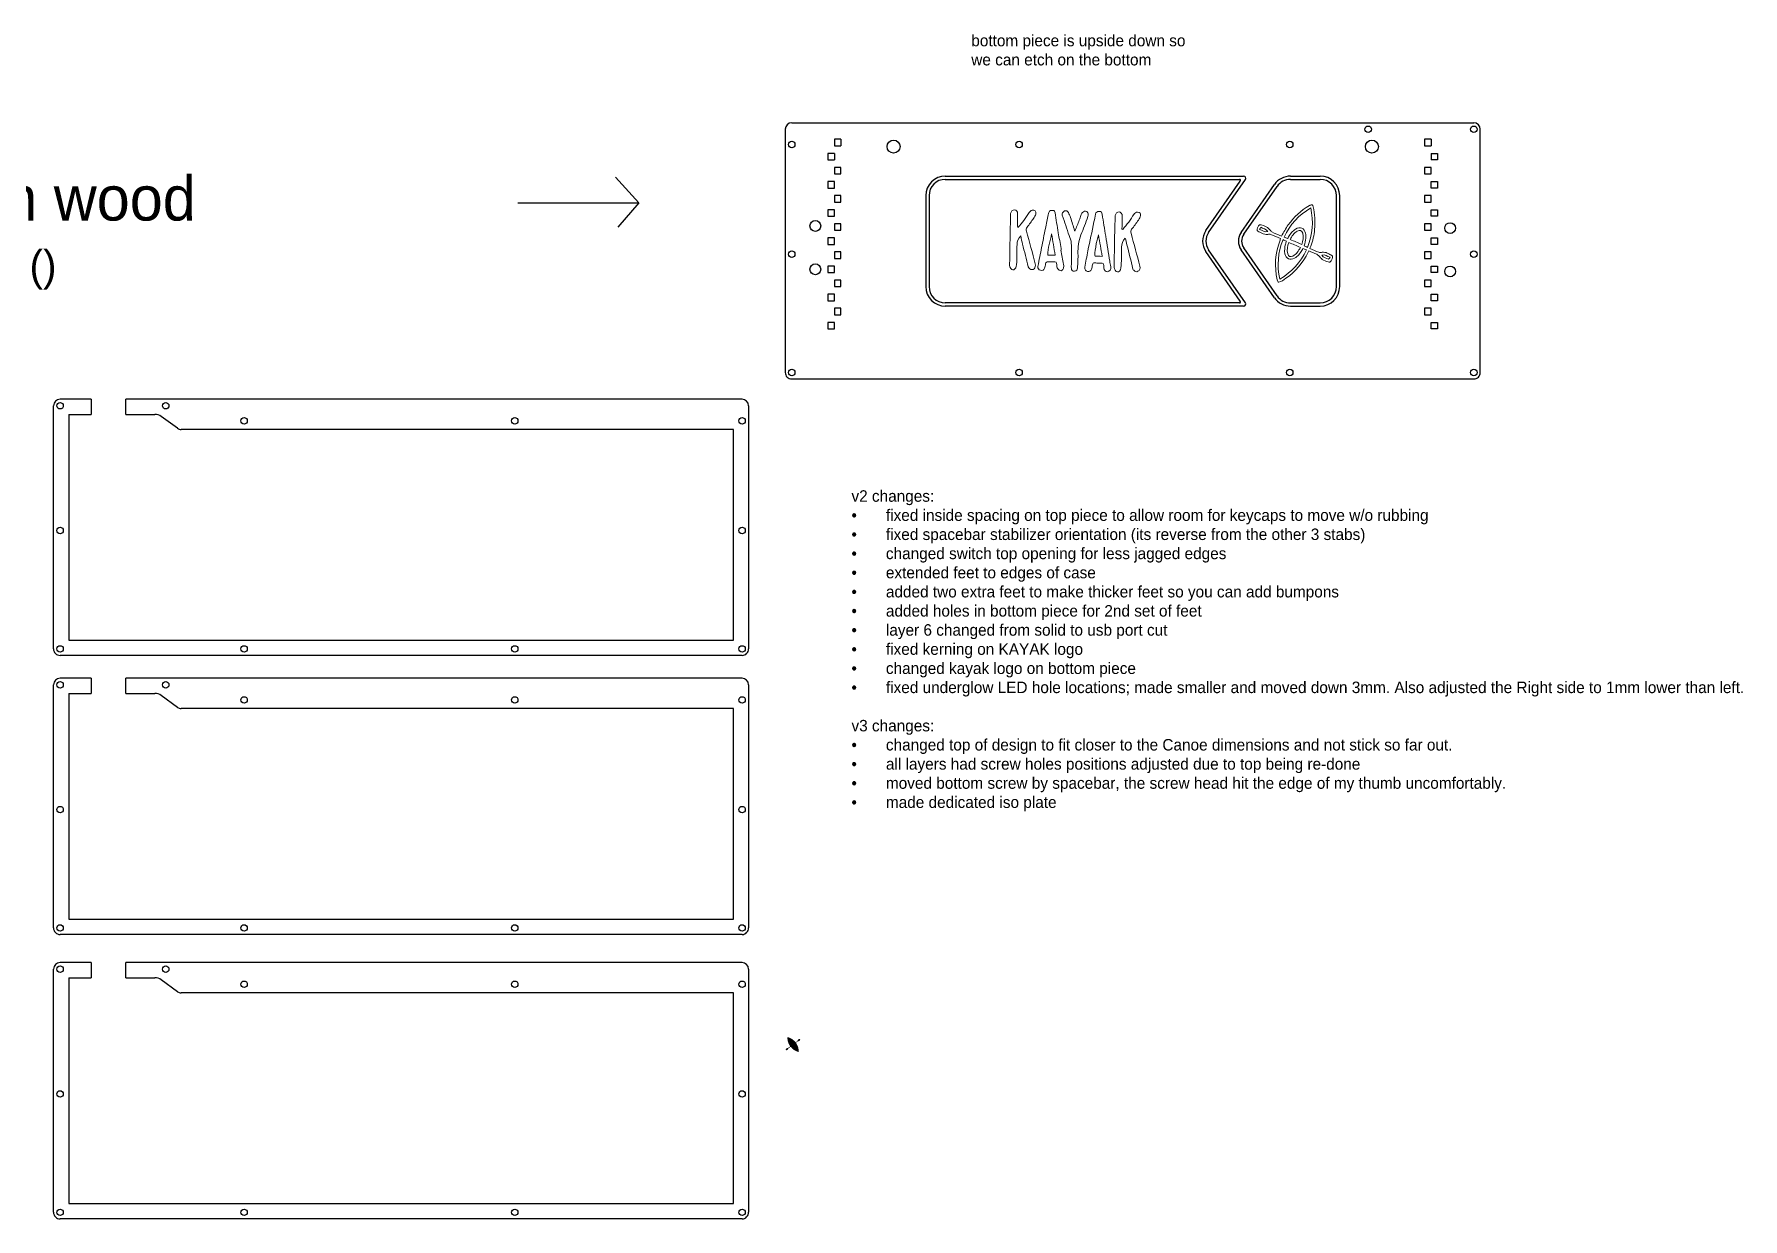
# Model space of a CAD drawing. Extents: x -204 to 1247, y -88 to 460.
# Drawn here: x 458 to 1247, y -88 to 458 of the extents above; entities that cross this region are included whole.
import ezdxf

# ---------------------------------------------------------------- set-up
doc = ezdxf.new("R2010")
doc.units = 0
doc.header["$MEASUREMENT"] = 0
doc.linetypes.add('ACAD_ISO02W100', pattern=[15, 12, -3])
for name, color, linetype in [('construction', 253, 'ACAD_ISO02W100'), ('construction @ 1', 253, 'ACAD_ISO02W100'), ('etch-fill', 1, 'Continuous')]:
    doc.layers.add(name, color=color, linetype=linetype)

msp = doc.modelspace()

# ---------------------------------------------------------------- hatches: boundary and pattern name
at = {"linetype": 'Continuous', "transparency": 33554687}
h = msp.add_hatch(color=256, dxfattribs=at)
h.dxf.hatch_style = 1
edge = h.paths.add_edge_path(flags=17)
edge.add_spline(control_points=[(811.04, -11.38), (811.28, -11.45), (811.3, -11.43), (811.33, -11.19)], knot_values=[30, 30, 30, 30, 31, 31, 31, 31], degree=3, periodic=0)
edge.add_spline(control_points=[(811.33, -11.19), (811.34, -11.11), (811.35, -11.04), (811.35, -10.97)], knot_values=[29, 29, 29, 29, 30, 30, 30, 30], degree=3, periodic=0)
edge.add_spline(control_points=[(811.35, -10.97), (811.31, -9.79), (810.99, -8.7), (810.38, -7.68)], knot_values=[28, 28, 28, 28, 29, 29, 29, 29], degree=3, periodic=0)
edge.add_spline(control_points=[(810.38, -7.68), (810.28, -7.51), (810.17, -7.34), (810.06, -7.16)], knot_values=[27, 27, 27, 27, 28, 28, 28, 28], degree=3, periodic=0)
edge.add_spline(control_points=[(810.06, -7.16), (810.29, -6.99), (810.52, -6.81), (810.75, -6.65)], knot_values=[26, 26, 26, 26, 27, 27, 27, 27], degree=3, periodic=0)
edge.add_spline(control_points=[(810.75, -6.65), (810.83, -6.6), (810.92, -6.56), (811.01, -6.54)], knot_values=[25, 25, 25, 25, 26, 26, 26, 26], degree=3, periodic=0)
edge.add_spline(control_points=[(811.01, -6.54), (811.16, -6.49), (811.33, -6.49), (811.46, -6.42)], knot_values=[24, 24, 24, 24, 25, 25, 25, 25], degree=3, periodic=0)
edge.add_spline(control_points=[(811.46, -6.42), (811.64, -6.32), (811.81, -6.18), (811.97, -6.05)], knot_values=[23, 23, 23, 23, 24, 24, 24, 24], degree=3, periodic=0)
edge.add_spline(control_points=[(811.97, -6.05), (812.09, -5.95), (812.11, -5.83), (812.03, -5.7)], knot_values=[22, 22, 22, 22, 23, 23, 23, 23], degree=3, periodic=0)
edge.add_spline(control_points=[(812.03, -5.7), (811.88, -5.44), (811.74, -5.34), (811.58, -5.39)], knot_values=[21, 21, 21, 21, 22, 22, 22, 22], degree=3, periodic=0)
edge.add_spline(control_points=[(811.58, -5.39), (811.55, -5.4), (811.51, -5.43), (811.48, -5.45)], knot_values=[20, 20, 20, 20, 21, 21, 21, 21], degree=3, periodic=0)
edge.add_spline(control_points=[(811.48, -5.45), (811.37, -5.53), (811.27, -5.61), (811.17, -5.68)], knot_values=[19, 19, 19, 19, 20, 20, 20, 20], degree=3, periodic=0)
edge.add_spline(control_points=[(811.17, -5.68), (811.02, -5.78), (810.92, -5.9), (810.85, -6.07)], knot_values=[18, 18, 18, 18, 19, 19, 19, 19], degree=3, periodic=0)
edge.add_spline(control_points=[(810.85, -6.07), (810.8, -6.18), (810.75, -6.3), (810.67, -6.37)], knot_values=[17, 17, 17, 17, 18, 18, 18, 18], degree=3, periodic=0)
edge.add_spline(control_points=[(810.67, -6.37), (810.42, -6.58), (810.16, -6.76), (809.89, -6.96)], knot_values=[16, 16, 16, 16, 17, 17, 17, 17], degree=3, periodic=0)
edge.add_spline(control_points=[(809.89, -6.96), (809.84, -6.9), (809.79, -6.84), (809.75, -6.79)], knot_values=[15, 15, 15, 15, 16, 16, 16, 16], degree=3, periodic=0)
edge.add_spline(control_points=[(809.75, -6.79), (809.37, -6.34), (808.94, -5.94), (808.46, -5.6)], knot_values=[14, 14, 14, 14, 15, 15, 15, 15], degree=3, periodic=0)
edge.add_spline(control_points=[(808.46, -5.6), (807.83, -5.15), (807.15, -4.82), (806.4, -4.61)], knot_values=[13, 13, 13, 13, 14, 14, 14, 14], degree=3, periodic=0)
edge.add_spline(control_points=[(806.4, -4.61), (806.19, -4.55), (806.14, -4.59), (806.13, -4.81)], knot_values=[12, 12, 12, 12, 13, 13, 13, 13], degree=3, periodic=0)
edge.add_spline(control_points=[(806.13, -4.81), (806.13, -4.83), (806.12, -4.86), (806.12, -4.88)], knot_values=[11, 11, 11, 11, 12, 12, 12, 12], degree=3, periodic=0)
edge.add_spline(control_points=[(806.12, -4.88), (806.13, -5.87), (806.34, -6.81), (806.77, -7.69)], knot_values=[10, 10, 10, 10, 11, 11, 11, 11], degree=3, periodic=0)
edge.add_spline(control_points=[(806.77, -7.69), (806.95, -8.08), (807.18, -8.45), (807.4, -8.84)], knot_values=[9, 9, 9, 9, 10, 10, 10, 10], degree=3, periodic=0)
edge.add_spline(control_points=[(807.4, -8.84), (807.13, -9.04), (806.85, -9.25), (806.57, -9.46)], knot_values=[8, 8, 8, 8, 9, 9, 9, 9], degree=3, periodic=0)
edge.add_spline(control_points=[(806.57, -9.46), (806.53, -9.49), (806.48, -9.51), (806.43, -9.51)], knot_values=[7, 7, 7, 7, 8, 8, 8, 8], degree=3, periodic=0)
edge.add_spline(control_points=[(806.43, -9.51), (806.1, -9.54), (805.83, -9.68), (805.58, -9.89)], knot_values=[6, 6, 6, 6, 7, 7, 7, 7], degree=3, periodic=0)
edge.add_spline(control_points=[(805.58, -9.89), (805.26, -10.15), (805.24, -10.21), (805.5, -10.54)], knot_values=[5, 5, 5, 5, 6, 6, 6, 6], degree=3, periodic=0)
edge.add_spline(control_points=[(805.5, -10.54), (805.63, -10.7), (805.76, -10.72), (805.93, -10.6)], knot_values=[4, 4, 4, 4, 5, 5, 5, 5], degree=3, periodic=0)
edge.add_spline(control_points=[(805.93, -10.6), (806.02, -10.54), (806.1, -10.46), (806.19, -10.41)], knot_values=[3, 3, 3, 3, 4, 4, 4, 4], degree=3, periodic=0)
edge.add_spline(control_points=[(806.19, -10.41), (806.37, -10.3), (806.49, -10.14), (806.57, -9.95)], knot_values=[2, 2, 2, 2, 3, 3, 3, 3], degree=3, periodic=0)
edge.add_spline(control_points=[(806.57, -9.95), (806.61, -9.85), (806.66, -9.74), (806.74, -9.68)], knot_values=[1, 1, 1, 1, 2, 2, 2, 2], degree=3, periodic=0)
edge.add_spline(control_points=[(806.74, -9.68), (807.01, -9.46), (807.29, -9.26), (807.58, -9.04)], knot_values=[0, 0, 0, 0, 1, 1, 1, 1], degree=3, periodic=0)
edge.add_spline(control_points=[(807.58, -9.04), (807.62, -9.09), (807.66, -9.12), (807.69, -9.16)], knot_values=[32, 32, 32, 32, 33, 33, 33, 33], degree=3, periodic=0)
edge.add_spline(control_points=[(807.69, -9.16), (808.58, -10.24), (809.7, -10.98), (811.04, -11.38)], knot_values=[31, 31, 31, 31, 32, 32, 32, 32], degree=3, periodic=0)

# ---------------------------------------------------------------- linework, layer by layer
for p, q in [((805.12, 414.45), (805.12, 302.2)), ((1125.92, 302.2), (1125.92, 414.45)), ((808.12, 299.2), (1122.92, 299.2)), ((467.4, 174.6), (467.4, 286.85)), ((484.8, 289.85), (484.8, 282.85)), ((500.8, 282.85), (500.8, 289.85)), ((788.2, 286.85), (788.2, 174.6)), ((474.4, 282.85), (474.4, 178.6)), ((781.2, 275.85), (526.38, 275.85)), ((781.2, 178.6), (781.2, 275.85)), ((474.4, 178.6), (781.2, 178.6)), ((785.2, 171.6), (470.4, 171.6)), ((467.4, 45.8), (467.4, 158.05)), ((484.8, 161.05), (484.8, 154.05)), ((500.8, 154.05), (500.8, 161.05)), ((788.2, 158.05), (788.2, 45.8)), ((474.4, 154.05), (474.4, 49.8)), ((781.2, 147.05), (526.38, 147.05)), ((781.2, 49.8), (781.2, 147.05)), ((474.4, 49.8), (781.2, 49.8)), ((785.2, 42.8), (470.4, 42.8)), ((467.4, -85.44), (467.4, 26.81)), ((484.8, 29.81), (484.8, 22.81)), ((500.8, 22.81), (500.8, 29.81)), ((788.2, 26.81), (788.2, -85.44)), ((474.4, 22.81), (474.4, -81.44)), ((781.2, 15.81), (526.38, 15.81)), ((781.2, -81.44), (781.2, 15.81)), ((474.4, -81.44), (781.2, -81.44)), ((785.2, -88.44), (470.4, -88.44))]:
    msp.add_line(p, q)
at = {"linetype": 'Continuous'}
for p, q in [((808.12, 417.45), (1122.92, 417.45)), ((827.84, 403.32), (824.84, 403.32)), ((824.84, 403.32), (824.84, 400.32)), ((830.84, 409.82), (827.84, 409.82)), ((827.84, 409.82), (827.84, 406.82)), ((827.84, 406.82), (830.84, 406.82)), ((827.84, 403.32), (827.84, 400.32)), ((830.84, 409.82), (830.84, 406.82)), ((1103.2, 409.82), (1100.2, 409.82)), ((1100.2, 409.82), (1100.2, 406.82)), ((1100.2, 406.82), (1103.2, 406.82)), ((1103.2, 409.82), (1103.2, 406.82)), ((1103.2, 403.32), (1106.2, 403.32)), ((1103.2, 403.32), (1103.2, 400.32)), ((1106.2, 403.32), (1106.2, 400.32)), ((824.84, 400.32), (827.84, 400.32)), ((830.84, 396.82), (827.84, 396.82)), ((827.84, 396.82), (827.84, 393.82)), ((830.84, 393.82), (830.84, 396.82)), ((1103.2, 396.82), (1100.2, 396.82)), ((1100.2, 396.82), (1100.2, 393.82)), ((1106.2, 400.32), (1103.2, 400.32)), ((1103.2, 393.82), (1103.2, 396.82)), ((827.84, 390.32), (824.84, 390.32)), ((824.84, 390.32), (824.84, 387.32)), ((824.84, 387.32), (827.84, 387.32)), ((827.84, 393.82), (830.84, 393.82)), ((827.84, 387.32), (827.84, 390.32)), ((1100.2, 393.82), (1103.2, 393.82)), ((1103.2, 390.32), (1106.2, 390.32)), ((1103.2, 387.32), (1103.2, 390.32)), ((1106.2, 387.32), (1103.2, 387.32)), ((1106.2, 390.32), (1106.2, 387.32)), ((830.84, 383.82), (827.84, 383.82)), ((827.84, 383.82), (827.84, 380.82)), ((827.84, 380.82), (830.84, 380.82)), ((830.84, 380.82), (830.84, 383.82)), ((1103.2, 383.82), (1100.2, 383.82)), ((1100.2, 383.82), (1100.2, 380.82)), ((1100.2, 380.82), (1103.2, 380.82)), ((1103.2, 380.82), (1103.2, 383.82)), ((827.84, 377.32), (824.84, 377.32)), ((824.84, 377.32), (824.84, 374.32)), ((824.84, 374.32), (827.84, 374.32)), ((827.84, 374.32), (827.84, 377.32)), ((830.84, 370.82), (827.84, 370.82)), ((827.84, 370.82), (827.84, 367.82)), ((830.84, 367.82), (830.84, 370.82)), ((1103.2, 370.82), (1100.2, 370.82)), ((1100.2, 370.82), (1100.2, 367.82)), ((1103.2, 377.32), (1106.2, 377.32)), ((1103.2, 374.32), (1103.2, 377.32)), ((1106.2, 374.32), (1103.2, 374.32)), ((1103.2, 367.82), (1103.2, 370.82)), ((1106.2, 377.32), (1106.2, 374.32)), ((827.84, 364.32), (824.84, 364.32)), ((824.84, 364.32), (824.84, 361.32)), ((827.84, 367.82), (830.84, 367.82)), ((827.84, 361.32), (827.84, 364.32)), ((1100.2, 367.82), (1103.2, 367.82)), ((1103.2, 364.32), (1106.2, 364.32)), ((1103.2, 361.32), (1103.2, 364.32)), ((1106.2, 364.32), (1106.2, 361.32)), ((824.84, 361.32), (827.84, 361.32)), ((830.84, 357.82), (827.84, 357.82)), ((827.84, 357.82), (827.84, 354.82)), ((830.84, 354.82), (830.84, 357.82)), ((1103.2, 357.82), (1100.2, 357.82)), ((1100.2, 357.82), (1100.2, 354.82)), ((1106.2, 361.32), (1103.2, 361.32)), ((1103.2, 354.82), (1103.2, 357.82)), ((827.84, 351.32), (824.84, 351.32)), ((824.84, 351.32), (824.84, 348.32)), ((824.84, 348.32), (827.84, 348.32)), ((827.84, 354.82), (830.84, 354.82)), ((827.84, 348.32), (827.84, 351.32)), ((1100.2, 354.82), (1103.2, 354.82)), ((1103.2, 351.32), (1106.2, 351.32)), ((1103.2, 348.32), (1103.2, 351.32)), ((1106.2, 348.32), (1103.2, 348.32)), ((1106.2, 351.32), (1106.2, 348.32)), ((830.84, 344.82), (827.84, 344.82)), ((827.84, 344.82), (827.84, 341.82)), ((827.84, 341.82), (830.84, 341.82)), ((830.84, 341.82), (830.84, 344.82)), ((1103.2, 344.82), (1100.2, 344.82)), ((1100.2, 344.82), (1100.2, 341.82)), ((1100.2, 341.82), (1103.2, 341.82)), ((1103.2, 341.82), (1103.2, 344.82)), ((827.84, 338.32), (824.84, 338.32)), ((824.84, 338.32), (824.84, 335.32)), ((824.84, 335.32), (827.84, 335.32)), ((827.84, 335.32), (827.84, 338.32)), ((830.84, 331.82), (827.84, 331.82)), ((827.84, 331.82), (827.84, 328.82)), ((830.84, 328.82), (830.84, 331.82)), ((1103.2, 331.82), (1100.2, 331.82)), ((1100.2, 331.82), (1100.2, 328.82)), ((1103.2, 338.32), (1106.2, 338.32)), ((1103.2, 335.32), (1103.2, 338.32)), ((1106.2, 335.32), (1103.2, 335.32)), ((1103.2, 328.82), (1103.2, 331.82)), ((1106.2, 338.32), (1106.2, 335.32)), ((827.84, 325.32), (824.84, 325.32)), ((824.84, 325.32), (824.84, 322.32)), ((827.84, 328.82), (830.84, 328.82)), ((827.84, 322.32), (827.84, 325.32)), ((1100.2, 328.82), (1103.2, 328.82)), ((1103.2, 325.32), (1106.2, 325.32)), ((1103.2, 322.32), (1103.2, 325.32)), ((1106.2, 325.32), (1106.2, 322.32)), ((824.84, 322.32), (827.84, 322.32)), ((1106.2, 322.32), (1103.2, 322.32)), ((484.8, 289.85), (470.4, 289.85)), ((484.8, 289.85), (470.4, 289.85)), ((785.2, 289.85), (500.8, 289.85)), ((474.4, 282.85), (484.8, 282.85)), ((500.8, 282.85), (514.2, 282.85)), ((524.61, 276.43), (517.15, 281.89)), ((484.8, 161.05), (470.4, 161.05)), ((484.8, 161.05), (470.4, 161.05)), ((785.2, 161.05), (500.8, 161.05)), ((474.4, 154.05), (484.8, 154.05)), ((500.8, 154.05), (514.2, 154.05)), ((524.61, 147.63), (517.15, 153.09)), ((484.8, 29.81), (470.4, 29.81)), ((484.8, 29.81), (470.4, 29.81)), ((785.2, 29.81), (500.8, 29.81)), ((474.4, 22.81), (484.8, 22.81)), ((500.8, 22.81), (514.2, 22.81)), ((524.61, 16.39), (517.15, 21.85))]:
    msp.add_line(p, q, dxfattribs=at)
for centre, radius in [((1074.15, 414.45), 1.5), ((1122.92, 414.45), 1.5), ((808.12, 407.45), 1.5), ((855.12, 406.45), 3), ((913.06, 407.45), 1.5), ((1037.99, 407.45), 1.5), ((1075.92, 406.45), 3), ((819.02, 369.82), 2.5), ((1112.02, 368.82), 2.5), ((808.12, 356.82), 1.5), ((1122.92, 356.82), 1.5), ((819.02, 349.82), 2.5), ((1112.02, 348.82), 2.5), ((808.12, 302.2), 1.5), ((913.05, 302.2), 1.5), ((1037.99, 302.2), 1.5), ((1122.92, 302.2), 1.5), ((470.4, 286.85), 1.5), ((519.17, 286.85), 1.5), ((555.33, 279.85), 1.5), ((680.27, 279.85), 1.5), ((785.2, 279.85), 1.5), ((470.4, 229.23), 1.5), ((785.2, 229.23), 1.5), ((470.4, 174.6), 1.5), ((555.33, 174.6), 1.5), ((680.27, 174.6), 1.5), ((785.2, 174.6), 1.5), ((470.4, 158.05), 1.5), ((519.17, 158.05), 1.5), ((555.33, 151.05), 1.5), ((680.27, 151.05), 1.5), ((785.2, 151.05), 1.5), ((470.4, 100.43), 1.5), ((785.2, 100.43), 1.5), ((470.4, 45.8), 1.5), ((555.33, 45.8), 1.5), ((680.27, 45.8), 1.5), ((785.2, 45.8), 1.5), ((470.4, 26.81), 1.5), ((519.17, 26.81), 1.5), ((555.33, 19.81), 1.5), ((680.27, 19.81), 1.5), ((785.2, 19.81), 1.5), ((470.4, -30.81), 1.5), ((785.2, -30.81), 1.5), ((470.4, -85.44), 1.5), ((555.33, -85.44), 1.5), ((680.27, -85.44), 1.5), ((785.2, -85.44), 1.5)]:
    msp.add_circle(centre, radius, dxfattribs=at)
for centre, start, end in [((808.12, 414.45), 90, 179.99998), ((1122.92, 414.45), 0.00067, 90), ((470.4, 286.85), 90, 179.99933), ((785.2, 286.85), 0.00002, 90), ((526.38, 278.85), 233.83982, 269.99976), ((470.4, 158.05), 90, 179.99933), ((785.2, 158.05), 0.00002, 90), ((526.38, 150.05), 233.83982, 269.99976), ((470.4, 26.81), 90, 179.99933), ((785.2, 26.81), 0.00002, 90), ((526.38, 18.81), 233.83982, 269.99976)]:
    msp.add_arc(centre, 3, start, end, dxfattribs=at)
for centre, radius, start, end in [((808.12, 302.2), 3, 179.99998, 270), ((1122.92, 302.2), 3, 270, 0.00065), ((514.2, 277.85), 5, 53.7982, 89.99982), ((470.4, 174.6), 3, 179.99935, 270), ((785.2, 174.6), 3, 270, 0.00002), ((514.2, 149.05), 5, 53.7982, 89.99982), ((470.4, 45.8), 3, 179.99935, 270), ((785.2, 45.8), 3, 270, 0.00002), ((514.2, 17.81), 5, 53.7982, 89.99982), ((470.4, -85.44), 3, 179.99935, 270), ((785.2, -85.44), 3, 270, 0.00002)]:
    msp.add_arc(centre, radius, start, end)
at = {"layer": 'construction', "linetype": 'Continuous'}
for p, q in [((737.61, 380.56), (726.85, 392.38)), ((681.68, 380.56), (737.61, 380.56)), ((737.61, 380.56), (727.92, 369.27))]:
    msp.add_line(p, q, dxfattribs=at)
at = {"layer": 'etch-fill', "linetype": 'Continuous'}
for p, q in [((879, 392.82), (1016.68, 392.82)), ((879, 391.32), (1014.77, 391.32)), ((999.28, 367.68), (1015.18, 390.54)), ((1000.51, 366.82), (1017.5, 391.25)), ((1015.51, 366.82), (1030.91, 388.96)), ((1016.74, 365.96), (1032.14, 388.11)), ((1038.3, 392.82), (1052.04, 392.82)), ((1038.3, 391.32), (1052.04, 391.32)), ((870, 383.82), (870, 341.82)), ((871.5, 383.82), (871.5, 341.82)), ((1059.54, 341.82), (1059.54, 383.82)), ((1061.04, 341.82), (1061.04, 383.82)), ((1015.18, 335.11), (999.28, 357.97)), ((1017.5, 334.39), (1000.51, 358.83)), ((1030.91, 336.68), (1015.51, 358.83)), ((1032.14, 337.54), (1016.74, 359.68)), ((1014.77, 334.32), (879, 334.32)), ((1016.68, 332.82), (879, 332.82)), ((1038.3, 334.32), (1052.04, 334.32)), ((1038.3, 332.82), (1052.04, 332.82))]:
    msp.add_line(p, q, dxfattribs=at)
for centre, radius, start, end in [((879, 383.82), 9, 90, 180), ((879, 383.82), 7.5, 90, 180), ((1014.77, 390.82), 0.5, 325.17922, 90), ((1016.68, 391.82), 1, 325.17922, 90), ((1038.3, 383.82), 9, 90, 145.17922), ((1038.3, 383.82), 7.5, 90, 145.17922), ((1052.04, 383.82), 9, 0, 90), ((1052.04, 383.82), 7.5, 0, 90), ((1006.26, 362.82), 8.5, 145.17922, 214.82078), ((1006.26, 362.82), 7, 145.17922, 214.82078), ((1021.26, 362.82), 7, 145.17922, 214.82078), ((1021.26, 362.82), 5.5, 145.17922, 214.82078), ((879, 341.82), 9, 180, 270), ((879, 341.82), 7.5, 180, 270), ((1052.04, 341.82), 9, 270, 0), ((1052.04, 341.82), 7.5, 270, 0), ((1014.77, 334.82), 0.5, 270, 34.82078), ((1016.68, 333.82), 1, 270, 34.82078), ((1038.3, 341.82), 9, 214.82078, 270), ((1038.3, 341.82), 7.5, 214.82078, 270)]:
    msp.add_arc(centre, radius, start, end, dxfattribs=at)
at = {"layer": 'etch-fill', "lineweight": 0}
for points, knots in [([(1033.76, 363.98), (1032.23, 364.65), (1030.78, 365.32), (1029.3, 365.89), (1028.86, 366.06), (1028.31, 366), (1027.83, 365.95), (1026.88, 365.84), (1025.99, 365.96), (1025.15, 366.43), (1024.71, 366.67), (1024.23, 366.83), (1023.78, 367.04), (1022.91, 367.43), (1022.7, 367.99), (1023.06, 368.89), (1023.78, 370.66), (1024.06, 370.72), (1025.83, 370.05), (1027.23, 369.52), (1028.4, 368.77), (1029.24, 367.52), (1029.37, 367.33), (1029.56, 367.15), (1029.77, 367.06), (1031.24, 366.4), (1032.73, 365.76), (1034.14, 365.15), (1035.2, 366.89), (1036.16, 368.65), (1037.29, 370.28), (1039.86, 373.98), (1043.15, 376.94), (1047.05, 379.2), (1047.15, 379.26), (1047.26, 379.31), (1047.37, 379.36), (1048.27, 379.81), (1048.52, 379.69), (1048.77, 378.72), (1049.63, 375.27), (1049.83, 371.78), (1049.48, 368.24), (1049.21, 365.55), (1048.6, 362.95), (1047.65, 360.42), (1047.53, 360.11), (1047.42, 359.8), (1047.3, 359.46), (1048.69, 358.85), (1050.02, 358.21), (1051.39, 357.7), (1051.87, 357.52), (1052.47, 357.61), (1053.01, 357.67), (1053.82, 357.76), (1054.56, 357.64), (1055.28, 357.26), (1055.8, 356.98), (1056.37, 356.78), (1056.91, 356.54), (1057.08, 356.46), (1057.26, 356.38), (1057.4, 356.25), (1057.95, 355.76), (1057.87, 354.98), (1057.16, 353.77), (1056.82, 353.18), (1056.3, 352.96), (1055.65, 353.22), (1054.74, 353.58), (1053.79, 353.9), (1052.98, 354.41), (1052.4, 354.77), (1052.02, 355.44), (1051.52, 355.94), (1051.21, 356.24), (1050.85, 356.54), (1050.46, 356.73), (1049.28, 357.29), (1048.08, 357.79), (1046.84, 358.34), (1046.38, 357.47), (1045.96, 356.65), (1045.51, 355.85), (1042.84, 351.14), (1039.18, 347.38), (1034.57, 344.56), (1034.29, 344.39), (1033.97, 344.27), (1033.66, 344.14), (1032.6, 343.71), (1032.5, 343.76), (1032.24, 344.89), (1030.8, 351.14), (1031.24, 357.26), (1033.5, 363.25), (1033.59, 363.47), (1033.66, 363.7), (1033.76, 363.98)], [0, 0, 0, 0, 1, 1, 1, 2, 2, 2, 3, 3, 3, 4, 4, 4, 5, 5, 5, 6, 6, 6, 7, 7, 7, 8, 8, 8, 9, 9, 9, 10, 10, 10, 11, 11, 11, 12, 12, 12, 13, 13, 13, 14, 14, 14, 15, 15, 15, 16, 16, 16, 17, 17, 17, 18, 18, 18, 19, 19, 19, 20, 20, 20, 21, 21, 21, 22, 22, 22, 23, 23, 23, 24, 24, 24, 25, 25, 25, 26, 26, 26, 27, 27, 27, 28, 28, 28, 29, 29, 29, 30, 30, 30, 31, 31, 31, 32, 32, 32, 33, 33, 33, 33]), ([(913.81, 365.23), (912.64, 363.96), (912.16, 362.66), (912.11, 361.24), (912.04, 358.63), (912.06, 356.01), (912, 353.4), (911.98, 352.69), (911.86, 351.98), (911.73, 351.28), (911.55, 350.21), (910.86, 349.49), (910.15, 349.55), (909.55, 349.6), (908.68, 350.72), (908.66, 351.56), (908.64, 352.44), (908.72, 353.32), (908.74, 354.21), (908.82, 359.23), (908.9, 364.26), (908.99, 369.29), (909.03, 371.39), (909.09, 373.49), (909.17, 375.59), (909.2, 376.43), (910.16, 377.36), (910.9, 377.31), (911.74, 377.25), (912.39, 376.43), (912.38, 375.44), (912.37, 373.71), (912.35, 371.98), (912.35, 370.24), (912.35, 369.95), (912.41, 369.66), (912.48, 369.06), (913.53, 370.29), (914.49, 371.28), (915.31, 372.38), (916.18, 373.55), (916.88, 374.84), (917.74, 376.02), (918.07, 376.48), (918.58, 376.96), (919.1, 377.11), (920.34, 377.46), (921.19, 376.53), (920.78, 375.3), (920.55, 374.6), (920.17, 373.94), (919.75, 373.33), (918.79, 371.93), (917.78, 370.56), (916.75, 369.21), (916.31, 368.64), (916.28, 368.1), (916.47, 367.41), (917.85, 362.38), (919.2, 357.34), (920.53, 352.29), (920.63, 351.91), (920.64, 351.47), (920.56, 351.09), (920.39, 350.3), (919.91, 349.67), (919.05, 349.69), (918.23, 349.72), (917.54, 350.13), (917.32, 351.02), (916.43, 354.5), (915.54, 357.98), (914.67, 361.47), (914.37, 362.65), (914.13, 363.84), (913.81, 365.23)], [0, 0, 0, 0, 1, 1, 1, 2, 2, 2, 3, 3, 3, 4, 4, 4, 5, 5, 5, 6, 6, 6, 7, 7, 7, 8, 8, 8, 9, 9, 9, 10, 10, 10, 11, 11, 11, 12, 12, 12, 13, 13, 13, 14, 14, 14, 15, 15, 15, 16, 16, 16, 17, 17, 17, 18, 18, 18, 19, 19, 19, 20, 20, 20, 21, 21, 21, 22, 22, 22, 23, 23, 23, 24, 24, 24, 25, 25, 25, 25]), ([(932.37, 358.65), (932.8, 356.46), (933.25, 354.27), (933.62, 352.07), (933.72, 351.49), (933.7, 350.84), (933.54, 350.28), (933.34, 349.6), (932.77, 348.97), (932.04, 349.21), (931.49, 349.39), (930.93, 349.97), (930.67, 350.52), (930.4, 351.1), (930.47, 351.84), (930.39, 352.52), (930.32, 353.02), (930.13, 353.29), (929.53, 353.26), (928.52, 353.21), (927.5, 353.22), (926.49, 353.27), (925.76, 353.31), (925.36, 353.15), (925.31, 352.31), (925.27, 351.64), (925.07, 350.97), (924.84, 350.34), (924.53, 349.48), (923.87, 349.14), (922.97, 349.36), (922.06, 349.57), (921.59, 350.22), (921.76, 351.18), (922.3, 354.08), (922.88, 356.98), (923.46, 359.87), (924.04, 362.8), (924.62, 365.73), (925.22, 368.65), (925.65, 370.78), (926.1, 372.9), (926.54, 375.03), (926.62, 375.39), (926.7, 375.76), (926.82, 376.11), (927.12, 376.94), (927.82, 377.04), (928.57, 377.03), (929.3, 377.03), (929.56, 376.52), (929.66, 375.92), (930.17, 372.84), (930.64, 369.76), (931.16, 366.68), (931.56, 364.28), (932.03, 361.88), (932.46, 359.49), (932.51, 359.22), (932.52, 358.95), (932.55, 358.68), (932.49, 358.67), (932.43, 358.66), (932.37, 358.65)], [0, 0, 0, 0, 1, 1, 1, 2, 2, 2, 3, 3, 3, 4, 4, 4, 5, 5, 5, 6, 6, 6, 7, 7, 7, 8, 8, 8, 9, 9, 9, 10, 10, 10, 11, 11, 11, 12, 12, 12, 13, 13, 13, 14, 14, 14, 15, 15, 15, 16, 16, 16, 17, 17, 17, 18, 18, 18, 19, 19, 19, 20, 20, 20, 21, 21, 21, 21]), ([(938.82, 367.47), (939.51, 369.2), (940.21, 370.88), (940.86, 372.57), (941.13, 373.27), (941.29, 374), (941.57, 374.7), (941.75, 375.16), (941.95, 375.69), (942.31, 375.98), (942.86, 376.43), (943.55, 377.06), (944.3, 376.43), (944.99, 375.85), (945.21, 375.04), (944.85, 374.12), (943.76, 371.31), (942.74, 368.47), (941.59, 365.68), (940.45, 362.91), (940.19, 360.05), (940.25, 357.09), (940.3, 354.86), (940.17, 352.62), (940.05, 350.38), (940, 349.57), (939.55, 348.97), (938.63, 348.94), (937.69, 348.91), (937.27, 349.49), (937.19, 350.32), (937.13, 351.06), (937.18, 351.81), (937.2, 352.55), (937.2, 352.75), (937.26, 352.95), (937.26, 353.15), (937.24, 356.07), (937.32, 358.99), (937.16, 361.89), (937.09, 363.07), (936.54, 364.24), (936.16, 365.39), (935.13, 368.51), (934.06, 371.62), (933.02, 374.74), (932.76, 375.54), (933.23, 376.43), (934.01, 376.74), (934.81, 377.06), (935.43, 376.76), (935.81, 376.04), (936.2, 375.29), (936.57, 374.52), (936.83, 373.72), (937.47, 371.73), (938.05, 369.72), (938.66, 367.72), (938.7, 367.6), (938.8, 367.5), (938.82, 367.47)], [0, 0, 0, 0, 1, 1, 1, 2, 2, 2, 3, 3, 3, 4, 4, 4, 5, 5, 5, 6, 6, 6, 7, 7, 7, 8, 8, 8, 9, 9, 9, 10, 10, 10, 11, 11, 11, 12, 12, 12, 13, 13, 13, 14, 14, 14, 15, 15, 15, 16, 16, 16, 17, 17, 17, 18, 18, 18, 19, 19, 19, 20, 20, 20, 20]), ([(943.41, 350.77), (943.85, 353.18), (944.3, 355.79), (944.83, 358.38), (945.74, 362.83), (946.69, 367.27), (947.63, 371.72), (947.87, 372.88), (948.09, 374.05), (948.34, 375.21), (948.53, 376.15), (949.1, 376.55), (950.07, 376.57), (951.07, 376.58), (951.26, 375.9), (951.38, 375.19), (951.95, 371.81), (952.49, 368.43), (953.04, 365.05), (953.66, 361.21), (954.27, 357.37), (954.9, 353.53), (955.03, 352.69), (955.25, 351.87), (955.38, 351.03), (955.56, 349.93), (954.82, 348.77), (953.93, 348.68), (953.08, 348.6), (952.33, 349.43), (952.18, 350.57), (952.1, 351.24), (952.21, 352.13), (951.82, 352.51), (951.48, 352.85), (950.58, 352.62), (949.93, 352.66), (949.28, 352.69), (948.64, 352.73), (948, 352.79), (947.3, 352.86), (947.03, 352.55), (946.95, 351.88), (946.85, 351.18), (946.7, 350.47), (946.46, 349.81), (946.17, 349.01), (945.5, 348.69), (944.66, 348.87), (943.79, 349.05), (943.36, 349.65), (943.41, 350.77)], [0, 0, 0, 0, 1, 1, 1, 2, 2, 2, 3, 3, 3, 4, 4, 4, 5, 5, 5, 6, 6, 6, 7, 7, 7, 8, 8, 8, 9, 9, 9, 10, 10, 10, 11, 11, 11, 12, 12, 12, 13, 13, 13, 14, 14, 14, 15, 15, 15, 16, 16, 16, 17, 17, 17, 17]), ([(962.06, 364.26), (960.83, 362.91), (960.4, 361.5), (960.35, 359.98), (960.3, 358.25), (960.42, 356.51), (960.37, 354.78), (960.33, 353.32), (960.21, 351.87), (960.01, 350.42), (959.85, 349.21), (959.17, 348.53), (958.43, 348.61), (957.78, 348.69), (956.97, 349.81), (956.91, 350.71), (956.9, 350.88), (956.92, 351.05), (956.92, 351.22), (957.03, 357.34), (957.12, 363.45), (957.25, 369.56), (957.28, 371.26), (957.38, 372.95), (957.47, 374.64), (957.51, 375.5), (958.44, 376.41), (959.19, 376.35), (960.04, 376.29), (960.69, 375.46), (960.67, 374.48), (960.62, 372.45), (960.59, 370.41), (960.56, 368.38), (960.66, 368.33), (960.77, 368.29), (960.88, 368.24), (961.82, 369.36), (962.83, 370.43), (963.7, 371.6), (964.55, 372.74), (965.29, 373.97), (966.05, 375.18), (966.46, 375.83), (966.97, 376.25), (967.78, 376.23), (968.74, 376.21), (969.36, 375.58), (969.12, 374.64), (968.94, 373.9), (968.58, 373.18), (968.15, 372.55), (967.16, 371.09), (966.09, 369.67), (965.02, 368.27), (964.58, 367.7), (964.55, 367.16), (964.74, 366.47), (966.13, 361.41), (967.49, 356.34), (968.83, 351.26), (969.12, 350.19), (968.74, 349.32), (967.92, 348.89), (967.15, 348.48), (966.55, 348.88), (966, 349.36), (965.83, 349.51), (965.7, 349.74), (965.64, 349.95), (964.7, 353.67), (963.77, 357.38), (962.84, 361.09), (962.59, 362.1), (962.35, 363.1), (962.06, 364.26)], [0, 0, 0, 0, 1, 1, 1, 2, 2, 2, 3, 3, 3, 4, 4, 4, 5, 5, 5, 6, 6, 6, 7, 7, 7, 8, 8, 8, 9, 9, 9, 10, 10, 10, 11, 11, 11, 12, 12, 12, 13, 13, 13, 14, 14, 14, 15, 15, 15, 16, 16, 16, 17, 17, 17, 18, 18, 18, 19, 19, 19, 20, 20, 20, 21, 21, 21, 22, 22, 22, 23, 23, 23, 24, 24, 24, 25, 25, 25, 25]), ([(1035.42, 364.7), (1035.99, 364.44), (1036.48, 364.22), (1036.99, 363.99), (1037.13, 364.25), (1037.27, 364.49), (1037.41, 364.74), (1038.23, 366.18), (1039.23, 367.46), (1040.66, 368.36), (1042.71, 369.66), (1044.78, 368.8), (1045.25, 366.42), (1045.39, 365.71), (1045.46, 364.95), (1045.38, 364.23), (1045.23, 363.02), (1044.93, 361.83), (1044.69, 360.61), (1045.12, 360.41), (1045.62, 360.18), (1046.17, 359.93), (1048.53, 365.85), (1049.05, 371.85), (1047.67, 378.17), (1042.12, 374.88), (1038.11, 370.4), (1035.42, 364.7)], [0, 0, 0, 0, 1, 1, 1, 2, 2, 2, 3, 3, 3, 4, 4, 4, 5, 5, 5, 6, 6, 6, 7, 7, 7, 8, 8, 8, 9, 9, 9, 9]), ([(928.07, 366.16), (927.42, 362.88), (926.36, 359.67), (926.29, 356.34), (927.5, 356.32), (928.57, 356.3), (929.76, 356.28), (929.18, 359.64), (928.63, 362.9), (928.07, 366.16)], [0, 0, 0, 0, 1, 1, 1, 2, 2, 2, 3, 3, 3, 3]), ([(951.4, 355.8), (950.84, 359.12), (950.3, 362.29), (949.73, 365.67), (948.78, 363.2), (947.76, 356.58), (948.12, 355.86), (949.2, 355.84), (950.23, 355.82), (951.4, 355.8)], [0, 0, 0, 0, 1, 1, 1, 2, 2, 2, 3, 3, 3, 3]), ([(1024.07, 368.22), (1025.34, 367.82), (1026.36, 366.84), (1027.83, 367.23), (1027.08, 368.56), (1025.68, 368.65), (1024.6, 369.23), (1024.41, 368.87), (1024.25, 368.58), (1024.07, 368.22)], [0, 0, 0, 0, 1, 1, 1, 2, 2, 2, 3, 3, 3, 3]), ([(1034.89, 363.5), (1032.52, 357.54), (1032, 351.53), (1033.39, 345.25), (1038.95, 348.57), (1042.97, 353.04), (1045.66, 358.76), (1045.1, 359.02), (1044.59, 359.25), (1044.08, 359.49), (1043.89, 359.14), (1043.74, 358.84), (1043.57, 358.56), (1042.7, 357.12), (1041.7, 355.81), (1040.19, 354.97), (1038.15, 353.84), (1036.23, 354.74), (1035.78, 357.02), (1035.48, 358.5), (1035.65, 359.95), (1036.04, 361.39), (1036.17, 361.87), (1036.32, 362.33), (1036.45, 362.78), (1035.92, 363.03), (1035.45, 363.24), (1034.89, 363.5)], [0, 0, 0, 0, 1, 1, 1, 2, 2, 2, 3, 3, 3, 4, 4, 4, 5, 5, 5, 6, 6, 6, 7, 7, 7, 8, 8, 8, 9, 9, 9, 9]), ([(1038.18, 363.6), (1039.97, 362.83), (1041.72, 362.06), (1043.51, 361.29), (1044.07, 362.93), (1044.53, 364.67), (1043.98, 366.48), (1043.6, 367.76), (1042.64, 368.11), (1041.48, 367.43), (1039.9, 366.51), (1038.93, 365.08), (1038.18, 363.6)], [0, 0, 0, 0, 1, 1, 1, 2, 2, 2, 3, 3, 3, 4, 4, 4, 4]), ([(1037.57, 362.23), (1037, 360.53), (1036.55, 358.82), (1037.04, 357.01), (1037.38, 355.77), (1038.22, 355.37), (1039.38, 355.93), (1041.12, 356.77), (1042.07, 358.31), (1042.92, 359.9), (1041.12, 360.68), (1039.39, 361.44), (1037.57, 362.23)], [0, 0, 0, 0, 1, 1, 1, 2, 2, 2, 3, 3, 3, 4, 4, 4, 4]), ([(1052.81, 356.38), (1053.55, 355.05), (1054.96, 354.97), (1055.95, 354.42), (1056.17, 354.77), (1056.36, 355.06), (1056.58, 355.41), (1055.26, 355.78), (1054.26, 356.79), (1052.81, 356.38)], [0, 0, 0, 0, 1, 1, 1, 2, 2, 2, 3, 3, 3, 3])]:
    msp.add_open_spline(points, degree=3, knots=knots, dxfattribs=at)

# ---------------------------------------------------------------- texts
at = {"layer": 'construction', "linetype": 'Continuous', "attachment_point": 1}
for s, width, heights, insert, char_height in [('bottom piece is upside down so we can etch on the bottom', 108.5571, [0], (891, 458.06), 5.2981), ('\\pi16.994;top and bottom in wood\\P\\pi225.32;{\\H0.68268x;()}', 464.6444, [96.79], (230.99, 392.84), 20.5074)]:
    msp.add_mtext_dynamic_manual_height_columns(s, width=width, gutter_width=1, heights=heights, dxfattribs=dict(at, insert=insert, char_height=char_height))
at = {"layer": 'construction @ 1', "linetype": 'Continuous', "insert": (835.7, 247.83), "char_height": 5.29814, "attachment_point": 1}
msp.add_mtext_dynamic_manual_height_columns('v2 changes:\\P\\pi-15.894,l15.894,t15.894;{\\fSymbol|b0|i0|c2|p18;·^I}fixed inside spacing on top piece to allow room for keycaps to move w/o rubbing\\P{\\fSymbol|b0|i0|c2|p18;·^I}fixed spacebar stabilizer orientation (its reverse from the other 3 stabs)\\P{\\fSymbol|b0|i0|c2|p18;·^I}changed switch top opening for less jagged edges\\P{\\fSymbol|b0|i0|c2|p18;·^I}extended feet to edges of case\\P{\\fSymbol|b0|i0|c2|p18;·^I}added two extra feet to make thicker feet so you can add bumpons\\P{\\fSymbol|b0|i0|c2|p18;·^I}added holes in bottom piece for 2nd set of feet\\P{\\fSymbol|b0|i0|c2|p18;·^I}layer 6 changed from solid to usb port cut\\P{\\fSymbol|b0|i0|c2|p18;·^I}fixed kerning on KAYAK logo\\P{\\fSymbol|b0|i0|c2|p18;·^I}changed kayak logo on bottom piece\\P{\\fSymbol|b0|i0|c2|p18;·^I}fixed underglow LED hole locations; made smaller and moved down 3mm. Also adjusted the Right side to 1mm lower than left.\\P\\pi0,l0,tz;\\Pv3 changes: \\P\\pi-15.894,l15.894,t15.894;{\\fSymbol|b0|i0|c2|p18;·^I}changed top of design to fit closer to the Canoe dimensions and not stick so far out. \\P{\\fSymbol|b0|i0|c2|p18;·^I}all layers had screw holes positions adjusted due to top being re-done\\P{\\fSymbol|b0|i0|c2|p18;·^I}moved bottom screw by spacebar, the screw head hit the edge of my thumb uncomfortably.\\P{\\fSymbol|b0|i0|c2|p18;·^I}made dedicated iso plate', width=667.5659, gutter_width=1, heights=[191.13], dxfattribs=at)

doc.saveas('drawing.dxf')
